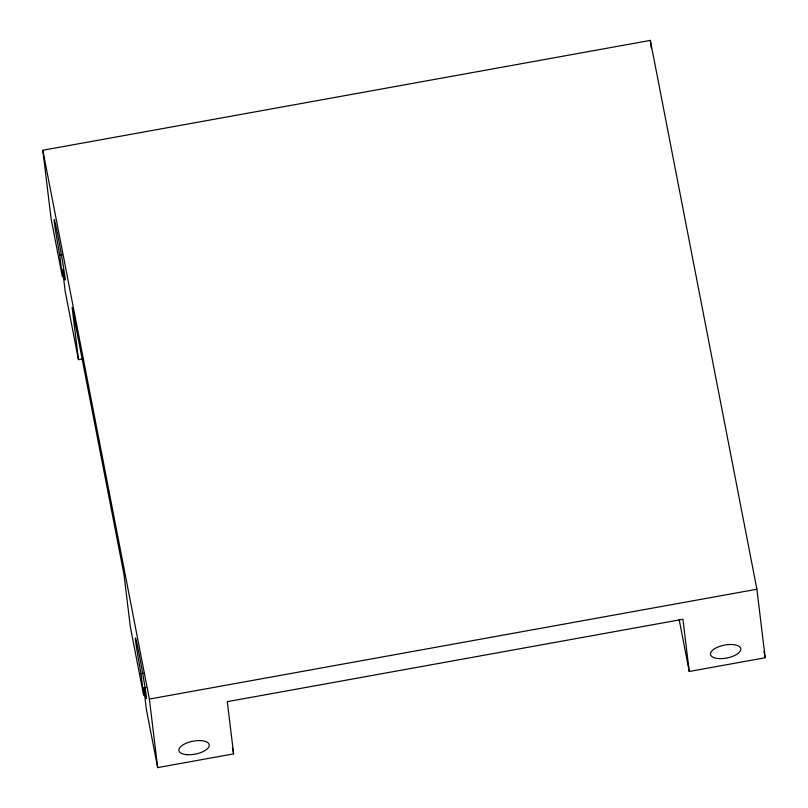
<?xml version="1.0" encoding="UTF-8"?>
<svg xmlns="http://www.w3.org/2000/svg" width="808" height="808" viewBox="0 0 808 808"><rect width="100%" height="100%" fill="white"/><g stroke="black" fill="none" stroke-linecap="round" stroke-linejoin="round"><path stroke-width="1.21" d="M83.355 358.762L78.457 359.651L65.145 291.042L62.519 269.387A30.876 0.848 79.8 0 0 63.075 264.671A30.876 0.848 79.8 0 0 54.348 219.715A30.876 0.848 79.8 0 0 59.762 255.187L62.378 276.841L51.106 218.766L42.814 150.248L650.329 40.4L756.894 589.234L765.186 657.752L689.244 671.488L679.175 619.595M59.762 255.187L62.216 254.742M78.457 359.651L72.144 307.434L123.998 574.508L130.32 626.725L143.632 695.324L141.016 673.67L143.46 673.226M689.244 671.488L682.932 619.271L227.29 701.657L233.613 753.874L157.671 767.6L146.389 709.525L143.773 687.871L146.218 687.426M157.671 767.6L149.379 699.072L756.894 589.234M763.984 651.581L765.186 657.752M232.411 747.693L233.613 753.874M42.814 150.248L149.379 699.072M650.329 40.4L651.238 47.874M141.016 673.67A30.876 0.848 79.8 0 1 135.603 638.199A30.876 0.848 79.8 0 1 144.329 683.154A30.876 0.848 79.8 0 1 143.773 687.871M718.726 658.591A15.443 6.565 -11 0 0 740.825 648.824A15.443 6.565 -11 0 0 717.363 647.289A15.443 6.565 -11 0 0 718.726 658.591M187.153 754.702A15.443 6.565 -11 0 0 209.252 744.936A15.443 6.565 -11 0 0 185.779 743.4A15.443 6.565 -11 0 0 187.153 754.702"/></g></svg>
